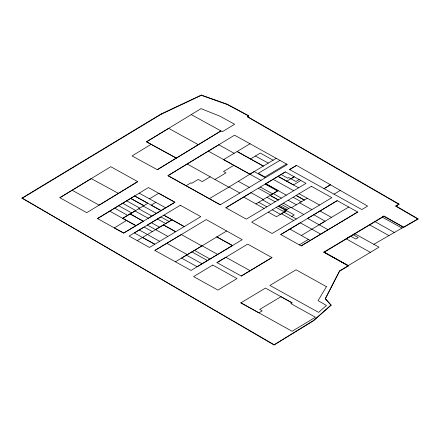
<?xml version="1.0" encoding="UTF-8"?>
<svg xmlns="http://www.w3.org/2000/svg" width="440" height="440" viewBox="0 0 440 440"><rect width="100%" height="100%" fill="white"/><g stroke="black" fill="none" stroke-linecap="round" stroke-linejoin="round"><path stroke-width="0.66" d="M323.906 252.406L383.944 216.348L403.739 227.337L418 219.104L395.824 206.19L398.932 204.32L247.401 116.831L248.738 115.759L227.249 104.231L201.339 95.051L161.145 113.971L22 198.083L273.988 344.949L313.572 320.738L331.045 305.283L325.298 298.634L339.636 270.903L348.365 265.639L323.906 252.12L348.365 265.93L348.365 265.639M325.298 298.925L339.636 270.903M273.988 344.949L313.572 320.452L331.045 304.992L325.298 298.634M220.27 204.793L167.981 175.665L234.548 135.168L287.392 164.511L220.27 204.793L167.97 175.692L187.181 163.961L228.756 187.176L254.161 171.584L265.381 177.694M258.319 188.287L270.633 195.118L277.514 190.971L265.204 184.146L285.389 171.897L306.004 183.348L246.296 219.142L225.874 207.779L285.389 171.897M109.703 211.156L134.624 195.982L147.846 203.28L122.689 218.35L135.982 225.687L109.703 211.156L97.482 218.576L123.668 233.079L143.352 221.271L130.097 213.917L143.352 221.271M142.549 237.435L154.787 244.272L134.338 232.909L144.122 227.024L152.301 231.561M197.137 266.745L232.452 245.581L216.854 236.913L232.452 245.581M151.113 144.337L132.038 155.93L157.311 169.703L176.259 158.087L146.531 141.812L201.036 108.636L219.874 116.16L234.636 124.251L222.376 131.692L191.246 114.598M198.297 144.672L176.325 158.125L146.531 141.812L168.674 128.359L198.297 144.672L220.99 130.933L157.311 169.703M149.485 198.825L158.714 193.287L174.95 202.285L148.247 218.295L135.008 210.98L122.689 218.35M225.874 207.779L251.015 192.676L263.312 199.496M299.129 179.531L295.922 181.495L288.728 177.551L287.7 178.167L281.067 174.504M59.862 197.703L91.256 178.613L118.432 193.386L137.704 181.627L110.814 166.705L59.862 197.703L86.741 212.696L137.704 181.627M187.181 163.961L218.823 144.749L234.119 153.302M118.432 193.386L99.138 205.134L72.105 190.229M97.482 218.576L148.423 187.566L174.9 202.257L123.668 233.079L114.307 227.898L126.522 220.484M268.268 212.163L276.48 216.711L286.572 210.656L280.44 214.346L272.261 209.764M208.362 151.135L249.854 174.174L276.276 158.296M324.077 188.639L330.429 184.789L324.049 188.628M313.781 214.731L325.116 221.21L301.351 235.494L289.85 229.091L280.764 234.559L301.158 245.911L357.687 212.009L337.216 200.651L280.764 234.559M22 198.374L161.145 114.263L201.339 95.343L227.249 104.517L248.738 116.05M289.636 169.56L296.549 165.38L367.625 206.096L361.829 209.556L289.586 169.532L296.549 165.38M300.845 180.483L293.469 184.938L278.009 176.341L298.595 187.792M217.008 262.658L247.649 244.118L271.953 257.571L241.291 276.034L216.915 262.609L225.819 257.252L250.157 270.716M250.503 158.966L263.373 166.089L237.111 151.509L250.503 158.966L260.277 153.082L273.125 160.21M137.242 240.631L172.018 219.786L184.25 226.595L163.856 215.193M154.891 250.443L206.245 219.588L242.226 239.685L191.043 270.44L154.891 250.443L181.319 234.548L201.861 245.949L226.672 231M290.889 178.756L294.173 176.781L286.764 181.187M175.401 261.789L201.861 245.949M291.72 216.441L294.245 214.924L278.339 206.124L285.478 210.045L283.294 211.354L276.177 207.416M337.216 200.651L307.675 218.405L328.13 229.774M241.291 276.034L271.953 257.571M299.288 244.871L308.385 239.404M301.158 245.911L357.687 212.009M395.824 206.19L398.932 204.028L247.401 116.54L248.738 115.759M339.636 271.194L348.365 265.93M250.047 143.759L223.57 159.615L260.97 180.345M214.968 179.476L225.99 172.871L223.526 171.49L233.86 165.336M167.877 236.423L147.356 225.077L157.482 219.01M165.649 223.57L172.018 219.786L163.884 215.177M217.69 254.414L202.114 245.801L181.528 258.099L197.159 266.761M285.093 209.831L286.242 209.143L286.968 209.545L290.741 207.29M289.85 229.091L300.327 222.816L320.798 234.185M319.165 224.78L348.728 207.037M240.884 302.836L265.463 288.079L292.1 302.874L290.873 303.6L315.442 317.24L292.083 331.265L240.884 302.836L258.902 312.857L262.251 310.844L259.688 309.425L280.984 296.692L292.1 302.874M155.843 202.345L151.173 205.139L161.007 210.595L134.673 195.954M186.071 185.713L190.911 182.826L191.757 183.293L198.242 179.421L202.202 181.621L210.227 176.831M155.573 229.592L163.433 224.901L175.72 231.715M279.972 160.369L258.324 173.283L264.869 176.968L286.528 164.01M255.948 203.902L278.152 190.619L265.798 183.788L286.319 195.151M291.484 207.702L307.269 198.253M209.308 198.655L229.07 186.995L239.85 193.034M333.988 194.134L340.312 190.448M373.841 244.31L418 218.812L395.824 205.898M266.976 197.302L275.22 201.801M255.387 156.024L268.29 163.114M299.03 193.715L319.567 205.024M288.139 200.25L296.379 204.776M281.419 213.763L293.728 220.528M165.698 223.537L157.432 219.043L160.908 216.97L169.081 221.507M273.19 179.361L293.711 190.718M260.337 187.072L272.663 193.892M238.42 181.379L249.271 187.374M284.014 212.185L296.307 218.983M139.249 193.166L165.698 207.801M143.215 206.058L156.387 213.351M369.446 224.763L388.944 235.593M299.618 202.835L311.877 209.638M283.289 203.154L303.765 214.506M281.341 204.325L288.794 208.456M279.527 205.409L286.968 209.545M258.654 202.279L266.849 206.822M243.755 197.126L264.143 208.439M118.651 205.695L131.72 212.955M194.425 250.388L209.996 259.034M191.862 251.895L207.477 260.546M166.788 243.282L187.286 254.639M186.445 255.145L201.988 263.764M401.962 228.074L382.223 217.091L383.944 216.056L403.739 227.337M304.298 200.035L296.104 195.47L304.304 200.03M319.974 211.007L331.463 217.399M273.202 193.578L281.369 198.115M301.351 235.494L310.255 240.444M126.632 200.805L139.777 208.12M138.721 208.753L151.861 216.073M122.628 203.231L135.751 210.535M151.36 222.684L159.517 227.222M139.31 229.983L159.681 241.335M293.15 197.241L301.329 201.812M370.343 252.357L346.104 238.788L350.499 236.148L355.762 238.997L358.221 237.551L353.001 234.647L354.613 233.673L378.994 247.17L348.172 265.645L323.906 252.12L383.944 216.056L383.944 216.348M114.648 208.12L127.633 215.38M262.636 199.898L270.776 204.468M374.831 221.529L394.295 232.502M163.433 224.901L175.632 231.77M22 198.083L273.988 344.658M418 218.812L418 219.104M398.932 204.028L398.932 204.32M331.045 304.992L331.045 305.283M313.572 320.452L313.572 320.738M247.401 116.54L247.401 116.831M227.249 104.231L227.249 104.517M201.339 95.051L201.339 95.343M161.145 113.971L161.145 114.263M326.43 286.655L318.076 300.63L326.442 305.459L318.593 312.378L269.902 285.428L296.054 269.791L326.43 286.655M180.323 205.26L129.074 236.071L149.474 247.462L200.816 216.656L180.323 205.26M212.762 265.067L193.595 276.595L217.899 290.087L237.017 278.575L212.762 265.067M311.382 186.307L251.636 222.134L272.118 233.497L331.837 197.665L311.382 186.307M143.841 205.678L130.642 198.38L143.841 205.678M278.322 199.941L270.155 195.404L278.3 199.953"/></g></svg>
